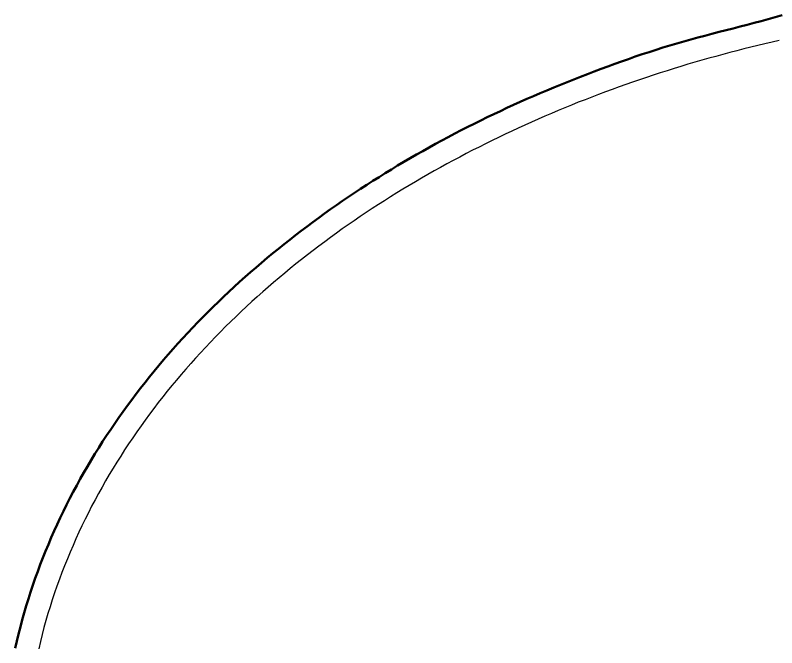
# Model space of a CAD drawing. Header units: millimetres. Extents: x 0 to 420, y 0 to 297.
# Drawn here: x 145.48 to 155.99, y 236.99 to 245.71 of the extents above; entities that cross this region are included whole.
import ezdxf

# ---------------------------------------------------------------- set-up
doc = ezdxf.new("R2010")
doc.units = ezdxf.units.MM
doc.linetypes.add('ISO02-TRAZOS', pattern=[3.75, 3, -0.75])
doc.layers.add('01-VISIBLE', color=7, linetype='CONTINUOUS', lineweight=50)
doc.layers.add('02-OCULTA', color=4, linetype='ISO02-TRAZOS', lineweight=25)

msp = doc.modelspace()

# ---------------------------------------------------------------- linework, layer by layer
at = {"layer": '01-VISIBLE'}
msp.add_lwpolyline([(145.484, 236.982), (145.507, 237.08), (145.53, 237.178), (145.555, 237.275), (145.58, 237.372), (145.608, 237.469), (145.636, 237.565), (145.665, 237.661), (145.696, 237.756), (145.727, 237.852), (145.76, 237.946), (145.794, 238.041), (145.829, 238.135), (145.865, 238.229), (145.902, 238.322), (145.941, 238.414), (145.98, 238.507), (146.021, 238.599), (146.062, 238.69), (146.104, 238.781), (146.148, 238.871), (146.193, 238.961), (146.238, 239.05), (146.285, 239.139), (146.332, 239.228), (146.38, 239.316), (146.43, 239.403), (146.48, 239.49), (146.531, 239.576), (146.583, 239.662), (146.636, 239.747), (146.69, 239.832), (146.745, 239.916), (146.801, 239.999), (146.857, 240.082), (146.914, 240.165), (146.972, 240.246), (147.031, 240.328), (147.091, 240.408), (147.151, 240.489), (147.212, 240.568), (147.274, 240.647), (147.337, 240.725), (147.4, 240.803), (147.465, 240.88), (147.529, 240.957), (147.595, 241.033), (147.661, 241.108), (147.728, 241.183), (147.796, 241.257), (147.864, 241.331), (147.933, 241.404), (148.002, 241.476), (148.072, 241.548), (148.143, 241.619), (148.214, 241.69), (148.286, 241.76), (148.358, 241.829), (148.431, 241.898), (148.505, 241.966), (148.579, 242.034), (148.654, 242.101), (148.729, 242.167), (148.805, 242.233), (148.881, 242.298), (148.958, 242.363), (149.035, 242.427), (149.113, 242.49), (149.191, 242.553), (149.27, 242.615), (149.349, 242.677), (149.428, 242.738), (149.508, 242.799), (149.589, 242.858), (149.67, 242.918), (149.751, 242.976), (149.833, 243.035), (149.915, 243.092), (149.998, 243.149), (150.081, 243.205), (150.164, 243.261), (150.248, 243.316), (150.332, 243.371), (150.417, 243.425), (150.502, 243.479), (150.587, 243.532), (150.672, 243.584), (150.758, 243.636), (150.845, 243.687), (150.931, 243.738), (151.018, 243.788), (151.105, 243.837), (151.193, 243.886), (151.281, 243.935), (151.369, 243.983), (151.457, 244.03), (151.546, 244.077), (151.635, 244.123), (151.724, 244.169), (151.814, 244.214), (151.904, 244.259), (151.994, 244.303), (152.084, 244.346), (152.175, 244.389), (152.266, 244.431), (152.357, 244.473), (152.449, 244.514), (152.541, 244.555), (152.633, 244.595), (152.725, 244.634), (152.817, 244.673), (152.91, 244.712), (153.003, 244.75), (153.096, 244.787), (153.189, 244.825), (153.282, 244.861), (153.376, 244.898), (153.47, 244.933), (153.563, 244.969), (153.657, 245.004), (153.752, 245.039), (153.846, 245.073), (153.941, 245.106), (154.035, 245.139), (154.13, 245.171), (154.226, 245.202), (154.321, 245.233), (154.417, 245.263), (154.513, 245.292), (154.609, 245.32), (154.706, 245.348), (154.802, 245.375), (154.899, 245.401), (154.996, 245.428), (155.093, 245.453), (155.19, 245.479), (155.287, 245.504), (155.384, 245.529), (155.482, 245.554), (155.579, 245.579), (155.676, 245.604), (155.773, 245.63), (155.87, 245.656), (155.966, 245.684), (156.063, 245.71)], dxfattribs=at)
at = {"layer": '02-OCULTA'}
msp.add_lwpolyline([(156.019, 245.363), (155.921, 245.34), (155.824, 245.317), (155.727, 245.294), (155.63, 245.27), (155.533, 245.246), (155.436, 245.221), (155.339, 245.196), (155.242, 245.17), (155.146, 245.143), (155.049, 245.117), (154.953, 245.089), (154.857, 245.061), (154.761, 245.033), (154.665, 245.004), (154.57, 244.975), (154.474, 244.945), (154.379, 244.914), (154.284, 244.883), (154.189, 244.852), (154.094, 244.82), (153.999, 244.787), (153.905, 244.754), (153.811, 244.721), (153.717, 244.687), (153.623, 244.652), (153.529, 244.617), (153.436, 244.581), (153.342, 244.545), (153.249, 244.509), (153.156, 244.471), (153.064, 244.433), (152.971, 244.395), (152.879, 244.356), (152.787, 244.317), (152.695, 244.277), (152.604, 244.237), (152.513, 244.196), (152.422, 244.154), (152.331, 244.112), (152.24, 244.069), (152.15, 244.026), (152.06, 243.982), (151.97, 243.938), (151.881, 243.893), (151.792, 243.848), (151.703, 243.802), (151.614, 243.755), (151.526, 243.708), (151.438, 243.661), (151.351, 243.612), (151.263, 243.564), (151.176, 243.514), (151.089, 243.464), (151.003, 243.414), (150.917, 243.363), (150.831, 243.311), (150.746, 243.259), (150.661, 243.206), (150.576, 243.153), (150.492, 243.099), (150.408, 243.044), (150.325, 242.989), (150.242, 242.933), (150.159, 242.877), (150.077, 242.82), (149.995, 242.763), (149.913, 242.705), (149.832, 242.646), (149.752, 242.587), (149.672, 242.527), (149.592, 242.466), (149.513, 242.405), (149.434, 242.343), (149.356, 242.281), (149.278, 242.218), (149.201, 242.155), (149.124, 242.091), (149.048, 242.026), (148.972, 241.96), (148.897, 241.895), (148.822, 241.828), (148.748, 241.761), (148.674, 241.693), (148.601, 241.625), (148.529, 241.556), (148.457, 241.486), (148.386, 241.416), (148.315, 241.345), (148.245, 241.274), (148.175, 241.201), (148.107, 241.129), (148.039, 241.055), (147.971, 240.981), (147.905, 240.907), (147.839, 240.832), (147.773, 240.756), (147.709, 240.68), (147.645, 240.603), (147.581, 240.525), (147.519, 240.447), (147.457, 240.368), (147.397, 240.289), (147.336, 240.209), (147.277, 240.128), (147.219, 240.047), (147.161, 239.965), (147.104, 239.883), (147.048, 239.8), (146.993, 239.717), (146.939, 239.632), (146.885, 239.548), (146.833, 239.463), (146.781, 239.377), (146.731, 239.291), (146.681, 239.204), (146.633, 239.116), (146.585, 239.028), (146.538, 238.94), (146.493, 238.851), (146.448, 238.761), (146.404, 238.671), (146.362, 238.581), (146.321, 238.489), (146.281, 238.398), (146.241, 238.306), (146.203, 238.213), (146.166, 238.12), (146.129, 238.027), (146.094, 237.934), (146.06, 237.84), (146.026, 237.745), (145.994, 237.651), (145.964, 237.555), (145.935, 237.46), (145.907, 237.364), (145.88, 237.267), (145.856, 237.17), (145.832, 237.073), (145.811, 236.975)], dxfattribs=at)

doc.saveas('drawing.dxf')
